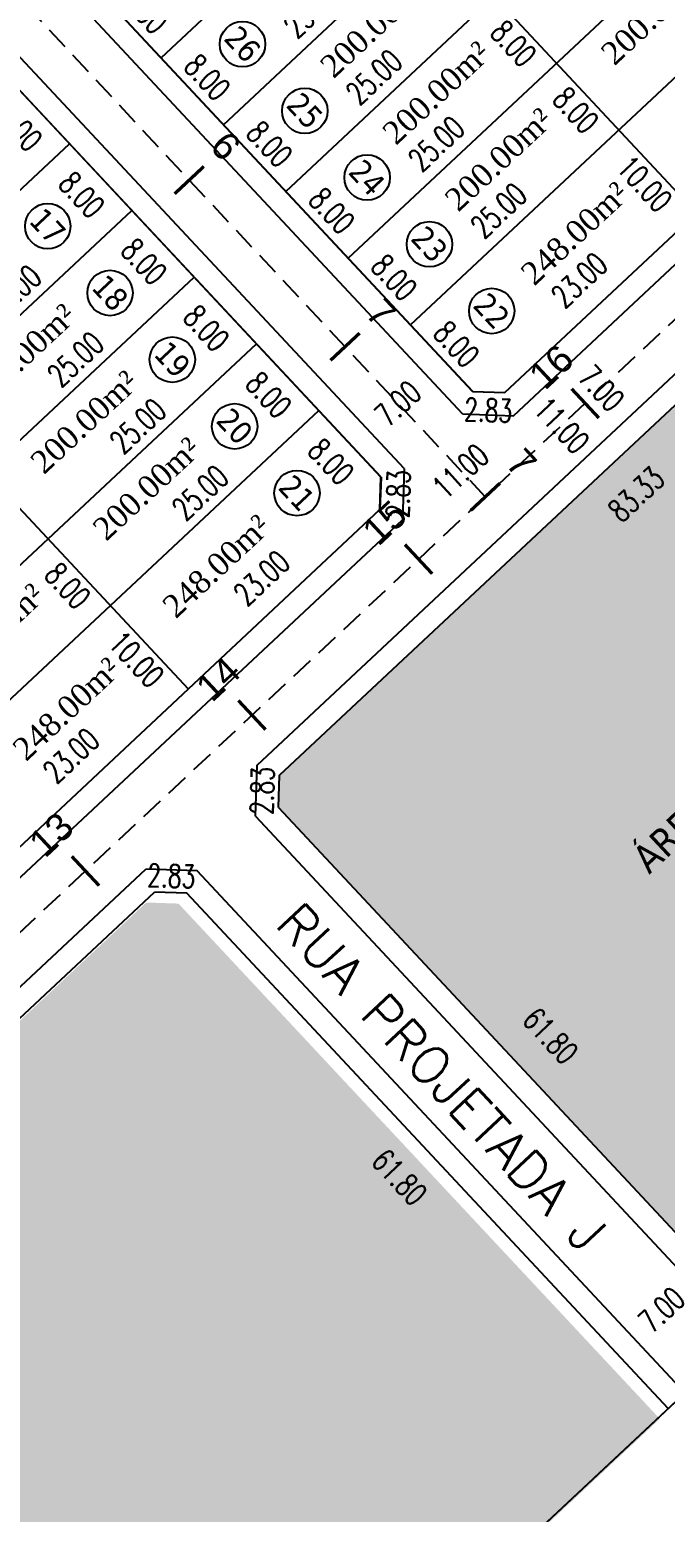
# Model space of a CAD drawing. Header units: metres. Extents: x 437145 to 443371, y 9612590 to 9615494.
# Drawn here: x 437521 to 437576.7, y 9614698.1 to 9614828 of the extents above; entities that cross this region are included whole.
import ezdxf

# ---------------------------------------------------------------- set-up
doc = ezdxf.new("R2010")
doc.units = ezdxf.units.M
doc.linetypes.add('ACAD_ISO02W100', pattern=[15, 12, -3])
doc.linetypes.add('DASHED2', pattern=[0.375, 0.25, -0.125])
for name, color, linetype in [('ADUTORA', 90, 'Continuous'), ('AREA', 7, 'Continuous'), ('Auxiliar', 7, 'Continuous'), ('COTAS', 10, 'Continuous'), ('Eixo Acesso', 2, 'ACAD_ISO02W100'), ('Estacas', 7, 'Continuous'), ('Layer3', 1, 'Continuous'), ('M_FIO', 32, 'Continuous'), ('MEIO_FIO', 7, 'Continuous'), ('ÁREA', 7, 'Continuous')]:
    doc.layers.add(name, color=color, linetype=linetype)
doc.layers.get('0').off()
doc.styles.add('ARIAL', font='arial.ttf')
doc.styles.add('COTAS', font='romans.shx', dxfattribs={"width": 0.7})
doc.styles.add('symplex', font='simplex.shx', dxfattribs={"bigfont": 'bigfont.shx'})
doc.styles.add('tahoma', font='tahoma.ttf')
doc.styles.add('ÁREA', font='times.ttf', dxfattribs={"height": 2})
doc.dimstyles.new('C-75', dxfattribs={"dimtxt": 2, "dimasz": 0.2, "dimexe": 0, "dimexo": 0, "dimgap": 1, "dimtad": 0, "dimzin": 4, "dimdsep": 46, "dimtxsty": 'COTAS', "dimblk1": 'BOL-COT', "dimblk2": 'BOL-COT', "dimsah": 1, "dimcen": 0.1, "dimse1": 1, "dimse2": 1, "dimsd1": 1, "dimsd2": 1, "dimclrd": 8, "dimclre": 256, "dimaunit": 1, "dimadec": 3, "dimazin": 0, "dimtfac": 0.5, "dimtix": 1, "dimtmove": 0, "dimatfit": 3, "dimldrblk": 'BOL-COT', "dimfxl": 1, "dimtolj": 1, "dimtzin": 0, "dimarcsym": 0})

# ---------------------------------------------------------------- blocks, each defined once
blk = doc.blocks.new('Est')
at = {"const_width": 0.2}
blk.add_lwpolyline([(0, -1.2), (0, 1.2)], dxfattribs=at)
blk = doc.blocks.new('*D602')
at = {"layer": 'Layer3', "transparency": 16777216, "insert": (2730, 1049.55), "char_height": 2, "attachment_point": 5, "rotation": 270.002, "style": 'COTAS'}
blk.add_mtext('\\A1;8.00', dxfattribs=at)
blk = doc.blocks.new('BOL-COT')
at = {"layer": 'COTAS'}
for p, q in [((-2, 0), (2, 0)), ((0, -3), (0, 3))]:
    blk.add_line(p, q, dxfattribs=at)
blk.add_circle((0, 0), 0.4, dxfattribs=at)
blk = doc.blocks.new('*D607')
at = {"layer": 'Layer3', "transparency": 16777216, "insert": (2730, 1041.55), "char_height": 2, "attachment_point": 5, "rotation": 270.002, "style": 'COTAS'}
blk.add_mtext('\\A1;8.00', dxfattribs=at)
blk = doc.blocks.new('*D608')
at = {"layer": 'Layer3', "transparency": 16777216, "insert": (2719.78, 1039.4), "char_height": 2, "attachment_point": 5, "rotation": 0.002, "style": 'COTAS'}
blk.add_mtext('\\A1;25.00', dxfattribs=at)
blk = doc.blocks.new('*D612')
at = {"layer": 'Layer3', "transparency": 16777216, "insert": (2719.78, 1031.4), "char_height": 2, "attachment_point": 5, "rotation": 0.002, "style": 'COTAS'}
blk.add_mtext('\\A1;25.00', dxfattribs=at)
blk = doc.blocks.new('*D616')
at = {"layer": 'Layer3', "transparency": 16777216, "insert": (2730, 1025.55), "char_height": 2, "attachment_point": 5, "rotation": 270.002, "style": 'COTAS'}
blk.add_mtext('\\A1;8.00', dxfattribs=at)
blk = doc.blocks.new('*D617')
at = {"layer": 'Layer3', "transparency": 16777216, "insert": (2719.78, 1023.4), "char_height": 2, "attachment_point": 5, "rotation": 0.002, "style": 'COTAS'}
blk.add_mtext('\\A1;25.00', dxfattribs=at)
blk = doc.blocks.new('*D621')
at = {"layer": 'Layer3', "transparency": 16777216, "insert": (2730, 1017.55), "char_height": 2, "attachment_point": 5, "rotation": 270.002, "style": 'COTAS'}
blk.add_mtext('\\A1;8.00', dxfattribs=at)
blk = doc.blocks.new('*D622')
at = {"layer": 'Layer3', "transparency": 16777216, "insert": (2719.78, 1015.4), "char_height": 2, "attachment_point": 5, "rotation": 0.002, "style": 'COTAS'}
blk.add_mtext('\\A1;25.00', dxfattribs=at)
blk = doc.blocks.new('*D624')
at = {"layer": 'Layer3', "transparency": 16777216, "insert": (2705.71, 1017.37), "char_height": 2, "attachment_point": 5, "rotation": 270.002, "style": 'COTAS'}
blk.add_mtext('\\A1;8.00', dxfattribs=at)
blk = doc.blocks.new('*D626')
at = {"layer": 'Layer3', "transparency": 16777216, "insert": (2730, 1009.55), "char_height": 2, "attachment_point": 5, "rotation": 270.002, "style": 'COTAS'}
blk.add_mtext('\\A1;8.00', dxfattribs=at)
blk = doc.blocks.new('*D627')
at = {"layer": 'Layer3', "transparency": 16777216, "insert": (2718.61, 1006.26), "char_height": 2, "attachment_point": 5, "rotation": 0.002, "style": 'COTAS'}
blk.add_mtext('\\A1;23.00', dxfattribs=at)
blk = doc.blocks.new('*D629')
at = {"layer": 'Layer3', "transparency": 16777216, "insert": (2695.78, 1006.3), "char_height": 2, "attachment_point": 5, "rotation": 0.002, "style": 'COTAS'}
blk.add_mtext('\\A1;23.00', dxfattribs=at)
blk = doc.blocks.new('*D630')
at = {"layer": 'Layer3', "transparency": 16777216, "insert": (2705.71, 1008.55), "char_height": 2, "attachment_point": 5, "rotation": 270.002, "style": 'COTAS'}
blk.add_mtext('\\A1;10.00', dxfattribs=at)
blk = doc.blocks.new('*D695')
at = {"layer": 'Layer3', "transparency": 16777216, "insert": (2745.07, 1049.55), "char_height": 2, "attachment_point": 5, "rotation": 270.002, "style": 'COTAS'}
blk.add_mtext('\\A1;8.00', dxfattribs=at)
blk = doc.blocks.new('*D700')
at = {"layer": 'Layer3', "transparency": 16777216, "insert": (2745.07, 1041.55), "char_height": 2, "attachment_point": 5, "rotation": 270.002, "style": 'COTAS'}
blk.add_mtext('\\A1;8.00', dxfattribs=at)
blk = doc.blocks.new('*D702')
at = {"layer": 'Layer3', "transparency": 16777216, "insert": (2755.78, 1039.59), "char_height": 2, "attachment_point": 5, "rotation": 0.0222, "style": 'COTAS'}
blk.add_mtext('\\A1;25.00', dxfattribs=at)
blk = doc.blocks.new('*D704')
at = {"layer": 'Layer3', "transparency": 16777216, "insert": (2745.07, 1033.55), "char_height": 2, "attachment_point": 5, "rotation": 270.002, "style": 'COTAS'}
blk.add_mtext('\\A1;8.00', dxfattribs=at)
blk = doc.blocks.new('*D706')
at = {"layer": 'Layer3', "transparency": 16777216, "insert": (2755.78, 1031.59), "char_height": 2, "attachment_point": 5, "rotation": 0.0222, "style": 'COTAS'}
blk.add_mtext('\\A1;25.00', dxfattribs=at)
blk = doc.blocks.new('*D709')
at = {"layer": 'Layer3', "transparency": 16777216, "insert": (2745.07, 1025.55), "char_height": 2, "attachment_point": 5, "rotation": 270.002, "style": 'COTAS'}
blk.add_mtext('\\A1;8.00', dxfattribs=at)
blk = doc.blocks.new('*D710')
at = {"layer": 'Layer3', "transparency": 16777216, "insert": (2766.71, 1025.38), "char_height": 2, "attachment_point": 5, "rotation": 270.002, "style": 'COTAS'}
blk.add_mtext('\\A1;8.00', dxfattribs=at)
blk = doc.blocks.new('*D711')
at = {"layer": 'Layer3', "transparency": 16777216, "insert": (2755.78, 1023.59), "char_height": 2, "attachment_point": 5, "rotation": 0.0222, "style": 'COTAS'}
blk.add_mtext('\\A1;25.00', dxfattribs=at)
blk = doc.blocks.new('*D714')
at = {"layer": 'Layer3', "transparency": 16777216, "insert": (2745.07, 1017.55), "char_height": 2, "attachment_point": 5, "rotation": 270.002, "style": 'COTAS'}
blk.add_mtext('\\A1;8.00', dxfattribs=at)
blk = doc.blocks.new('*D715')
at = {"layer": 'Layer3', "transparency": 16777216, "insert": (2766.71, 1017.38), "char_height": 2, "attachment_point": 5, "rotation": 270.002, "style": 'COTAS'}
blk.add_mtext('\\A1;8.00', dxfattribs=at)
blk = doc.blocks.new('*D716')
at = {"layer": 'Layer3', "transparency": 16777216, "insert": (2755.78, 1015.59), "char_height": 2, "attachment_point": 5, "rotation": 0.0222, "style": 'COTAS'}
blk.add_mtext('\\A1;25.00', dxfattribs=at)
blk = doc.blocks.new('*D719')
at = {"layer": 'Layer3', "transparency": 16777216, "insert": (2745.07, 1009.55), "char_height": 2, "attachment_point": 5, "rotation": 270.002, "style": 'COTAS'}
blk.add_mtext('\\A1;8.00', dxfattribs=at)
blk = doc.blocks.new('*D720')
at = {"layer": 'Layer3', "transparency": 16777216, "insert": (2756.78, 1006.3), "char_height": 2, "attachment_point": 5, "rotation": 0.002, "style": 'COTAS'}
blk.add_mtext('\\A1;23.00', dxfattribs=at)
blk = doc.blocks.new('*D721')
at = {"layer": 'Layer3', "transparency": 16777216, "insert": (2766.71, 1008.55), "char_height": 2, "attachment_point": 5, "rotation": 270.002, "style": 'COTAS'}
blk.add_mtext('\\A1;10.00', dxfattribs=at)
blk = doc.blocks.new('*D822')
at = {"layer": 'Layer3', "transparency": 16777216, "insert": (2730, 1033.55), "char_height": 2, "attachment_point": 5, "rotation": 270.002, "style": 'COTAS'}
blk.add_mtext('\\A1;8.00', dxfattribs=at)
blk = doc.blocks.new('*D834')
at = {"layer": 'Layer3', "transparency": 16777216, "insert": (2732.38, 1003.45), "char_height": 2, "attachment_point": 5, "rotation": 45.002, "style": 'COTAS'}
blk.add_mtext('\\A1;2.83', dxfattribs=at)
blk = doc.blocks.new('*D835')
at = {"layer": 'Layer3', "transparency": 16777216, "insert": (2743.16, 1003.43), "char_height": 2, "attachment_point": 5, "rotation": 315.002, "style": 'COTAS'}
blk.add_mtext('\\A1;2.83', dxfattribs=at)
blk = doc.blocks.new('*D873')
at = {"layer": 'Layer3', "transparency": 16777216, "insert": (2737.73, 1001.18), "char_height": 2, "attachment_point": 5, "rotation": 359.4357, "style": 'COTAS'}
blk.add_mtext('\\A1;11.00', dxfattribs=at)
blk = doc.blocks.new('*D874')
at = {"layer": 'Layer3', "transparency": 16777216, "insert": (2737.78, 1009.26), "char_height": 2, "attachment_point": 5, "rotation": 0.002, "style": 'COTAS'}
blk.add_mtext('\\A1;7.00', dxfattribs=at)
blk = doc.blocks.new('*D875')
at = {"layer": 'Layer3', "transparency": 16777216, "insert": (2751.72, 998.05), "char_height": 2, "attachment_point": 5, "rotation": 270.002, "style": 'COTAS'}
blk.add_mtext('\\A1;7.00', dxfattribs=at)
blk = doc.blocks.new('*D876')
at = {"layer": 'Layer3', "transparency": 16777216, "insert": (2746.95, 998.05), "char_height": 2, "attachment_point": 5, "rotation": 270.002, "style": 'COTAS'}
blk.add_mtext('\\A1;11.00', dxfattribs=at)
blk = doc.blocks.new('*D903')
at = {"layer": 'Layer3', "transparency": 16777216, "insert": (2700.45, 935.46), "char_height": 2, "attachment_point": 5, "rotation": 0.002, "style": 'COTAS'}
blk.add_mtext('\\A1;7.00', dxfattribs=at)
blk = doc.blocks.new('*D904')
at = {"layer": 'Layer3', "transparency": 16777216, "insert": (2709.71, 959.65), "char_height": 2, "attachment_point": 5, "rotation": 270.002, "style": 'COTAS'}
blk.add_mtext('\\A1;61.80', dxfattribs=at)
blk = doc.blocks.new('*D905')
at = {"layer": 'Layer3', "transparency": 16777216, "insert": (2691.58, 959.65), "char_height": 2, "attachment_point": 5, "rotation": 270.002, "style": 'COTAS'}
blk.add_mtext('\\A1;61.80', dxfattribs=at)
blk = doc.blocks.new('*D907')
at = {"layer": 'Layer3', "transparency": 16777216, "insert": (2747.61, 989.18), "char_height": 2, "attachment_point": 5, "rotation": 0.002, "style": 'COTAS'}
blk.add_mtext('\\A1;83.33', dxfattribs=at)
blk = doc.blocks.new('*D910')
at = {"layer": 'Layer3', "transparency": 16777216, "insert": (2694.99, 992.59), "char_height": 2, "attachment_point": 5, "rotation": 315.002, "style": 'COTAS'}
blk.add_mtext('\\A1;2.83', dxfattribs=at)
blk = doc.blocks.new('*D911')
at = {"layer": 'Layer3', "transparency": 16777216, "insert": (2705.91, 992.59), "char_height": 2, "attachment_point": 5, "rotation": 45.002, "style": 'COTAS'}
blk.add_mtext('\\A1;2.83', dxfattribs=at)
blk = doc.blocks.new('atutu')
at = {"layer": 'Layer3'}
h = blk.add_hatch(dxfattribs=at)
h.set_pattern_fill('AR-SAND', color=85)
h.set_pattern_definition([(37.5, (-475198.4406, -9591283.7162), (-0.0629933581, 1.92682376901), [0, -1.52, 0, -1.7, 0, -1.625]), (7.5, (-475198.4406, -9591283.7162), (1.7697767053, 2.8221460652), [0, -0.82, 0, -1.37, 0, -0.525]), (327.5, (-475199.6706, -9591283.7162), (3.11414186175, 0.00565905354), [0, -0.5, 0, -1.8, 0, -2.35]), (317.5, (-475199.6706, -9591283.7162), (3.0061266046, 0.8776755649), [0, -0.25, 0, -1.18, 0, -1.35])])
h.paths.add_polyline_path([(2436.127, 992.384), (2434.127, 990.384), (2434.129, 928.596), (2693.799, 928.596), (2693.797, 990.394), (2691.797, 992.394)])
h.paths.add_polyline_path([(2562.125, 959.38, -1), (2555.759, 959.38, -1)], flags=0)
h.paths.add_polyline_path([(2559.99, 986.99), (2567.923, 986.991), (2567.923, 989.991), (2559.99, 989.99)], flags=24)
h.paths.add_polyline_path([(2688.788, 962.76), (2688.788, 956.227), (2691.788, 956.227), (2691.788, 962.76)], flags=24)
h.paths.add_polyline_path([(2435.672, 962.751), (2435.672, 956.218), (2438.672, 956.218), (2438.672, 962.751)], flags=24)
h.paths.add_polyline_path([(2555.31, 955.797), (2562.316, 955.797), (2562.315, 963.357), (2555.309, 963.357)], flags=24)
h.paths.add_polyline_path([(2559.997, 931.098), (2567.931, 931.098), (2567.931, 934.098), (2559.997, 934.098)], flags=24)
h.paths.add_polyline_path([(2535.918, 962.316), (2582.059, 962.281), (2582.063, 968.373), (2535.923, 968.409)], flags=24)
at = {"layer": 'MEIO_FIO'}
h = blk.add_hatch(dxfattribs=at)
h.set_pattern_fill('AR-CONC', color=5, scale=0.2)
h.set_pattern_definition([(50, (-474828.2892, -9591283.5444), (1.4345203652, -0.12550426997), [0.15, -1.65]), (355, (-474828.2892, -9591283.5444), (-0.27750266723, 1.5043842674), [0.12, -1.32]), (100.45144446, (-474828.1696, -9591283.5549), (1.15701769345, 1.37887998194), [0.127480384, -1.402284224]), (46.1842, (-474828.2892, -9591283.1444), (2.13448266134, -0.3310385616), [0.225, -2.475]), (96.63563549, (-474828.1113, -9591283.172), (1.86932389135, 1.94823720155), [0.191220684, -2.10342752]), (351.18416399, (-474828.2892, -9591283.1444), (1.8693238901, 1.94823720054), [0.18, -1.980000002]), (21, (-474828.0892, -9591283.2444), (1.19381410424, -0.80523778133), [0.15, -1.65]), (326, (-474828.0892, -9591283.2444), (0.48663066384, 1.4503000901), [0.12, -1.32]), (71.45144474, (-474827.9897, -9591283.3115), (1.68044475346, 0.64506230561), [0.12748038, -1.402284224]), (37.5, (-474828.2892, -9591283.54443), (0.024319710635, 0.665787707663), [0, -1.304, 0, -1.34, 0, -1.325]), (7.5, (-474828.2892, -9591283.5444), (0.526139074884, 0.788823423765), [0, -0.764, 0, -1.274, 0, -0.505]), (327.5, (-474828.7352, -9591283.54443), (1.067644872345, -0.04510974347), [0, -0.5, 0, -1.56, 0, -2.07]), (317.5, (-474828.9352, -9591283.5444), (1.166372338685, 0.200209964665), [0, -0.65, 0, -1.036, 0, -1.47])])
h.paths.add_polyline_path([(2707.948, 992.553), (2705.948, 990.553), (2705.951, 930.175, -0.414224), (2707.358, 928.768), (2793.281, 928.768), (2793.278, 990.556), (2791.278, 992.556)])
h.paths.add_polyline_path([(2753.868, 959.551, -1), (2747.502, 959.551, -1)], flags=0)
h.paths.add_polyline_path([(2747.574, 930.61), (2754.174, 930.61), (2754.174, 933.61), (2747.574, 933.61)], flags=24)
h.paths.add_polyline_path([(2788.586, 962.922), (2788.586, 956.389), (2791.586, 956.389), (2791.586, 962.922)], flags=24)
h.paths.add_polyline_path([(2746.313, 987.696), (2752.913, 987.696), (2752.913, 990.696), (2746.313, 990.696)], flags=24)
h.paths.add_polyline_path([(2708.209, 962.919), (2708.209, 956.386), (2711.209, 956.386), (2711.209, 962.919)], flags=24)
h.paths.add_polyline_path([(2746.977, 955.932), (2753.982, 955.932), (2753.982, 963.493), (2746.976, 963.493)], flags=24)
h.paths.add_polyline_path([(2724.621, 962.405), (2783.404, 962.359), (2783.409, 968.452), (2724.626, 968.497)], flags=24)
at = {"layer": 'Layer3', "color": 0}
for p, q in [((2732.278, 1005.554), (2730.278, 1003.553)), ((2743.278, 1005.554), (2745.278, 1003.554)), ((2694.948, 990.552), (2692.948, 992.552)), ((2705.948, 990.553), (2707.948, 992.553))]:
    blk.add_line(p, q, dxfattribs=at)
for points in [[(2829.271, 1186.553), (2863.271, 1186.554), (2863.271, 928.758), (2435.281, 928.759)], [(2707.273, 1150.553), (2707.278, 1003.553)], [(2768.273, 1150.555), (2768.278, 1003.555)], [(2732.278, 1005.554), (2732.273, 1148.554)], [(2743.278, 1005.554), (2743.273, 1148.554)], [(2682.276, 1045.552), (2732.276, 1045.554)], [(2743.276, 1045.554), (2793.276, 1045.556)], [(2682.277, 1037.552), (2732.277, 1037.554)], [(2743.277, 1037.554), (2793.277, 1037.556)], [(2682.277, 1029.552), (2732.277, 1029.554)], [(2743.277, 1029.554), (2793.277, 1029.556)], [(2682.277, 1021.552), (2732.277, 1021.554)], [(2743.277, 1021.554), (2793.277, 1021.556)], [(2682.278, 1013.552), (2732.278, 1013.554)], [(2743.278, 1013.554), (2793.278, 1013.556)], [(2684.278, 1003.552), (2730.278, 1003.553)], [(2745.278, 1003.554), (2791.278, 1003.556)], [(2437.278, 992.543), (2692.948, 992.552)], [(2707.948, 992.553), (2791.278, 992.556)], [(2707.948, 992.553), (2791.278, 992.556)], [(2694.951, 928.752), (2694.948, 990.552)], [(2705.948, 990.553), (2705.951, 928.753)], [(2426.282, 928.758), (2863.281, 928.758)]]:
    blk.add_lwpolyline(points, dxfattribs=at)
for centre in [(2725.947, 1041.574), (2749.316, 1041.566), (2725.947, 1033.574), (2749.316, 1033.566), (2725.947, 1025.574), (2749.316, 1025.566), (2725.947, 1017.574), (2749.317, 1017.566), (2725.948, 1009.574), (2749.317, 1009.566)]:
    blk.add_circle(centre, 1.991, dxfattribs=at)
at = {"layer": 'M_FIO'}
for p, q in [((2734.278, 1004.725), (2731.106, 1001.554)), ((2734.278, 1004.725), (2731.106, 1001.554)), ((2741.278, 1004.725), (2744.45, 1001.554)), ((2741.278, 1004.725), (2744.45, 1001.554)), ((2696.948, 991.375), (2693.771, 994.552)), ((2703.948, 991.381), (2707.12, 994.553))]:
    blk.add_line(p, q, dxfattribs=at)
for points in [[(2734.278, 1004.725), (2734.273, 1149.382)], [(2734.278, 1004.725), (2734.273, 1149.382)], [(2741.278, 1004.725), (2741.273, 1149.382)], [(2741.278, 1004.725), (2741.273, 1149.382)], [(2683.45, 1001.552), (2731.106, 1001.554)], [(2683.45, 1001.552), (2731.106, 1001.554)], [(2744.45, 1001.554), (2792.106, 1001.556)], [(2744.45, 1001.554), (2792.106, 1001.556)], [(2534.78, 994.547), (2693.771, 994.552)], [(2534.78, 994.547), (2693.771, 994.552)], [(2707.12, 994.553), (2792.107, 994.556)], [(2707.12, 994.553), (2792.107, 994.556)], [(2696.951, 928.752), (2696.948, 991.381)], [(2703.95, 991.382), (2703.952, 928.753)]]:
    blk.add_lwpolyline(points, dxfattribs=at)
at = {"layer": 'ADUTORA', "color": 7, "style": 'symplex'}
blk.add_text('RUA PROJETADA J', height=3.2843, rotation=270.02567, dxfattribs=at).set_placement((2698.613, 983.298))
at = {"layer": 'AREA', "color": 0, "linetype": 'ByBlock', "lineweight": -2, "style": 'tahoma'}
blk.add_text('ÁREA INSTITUCIONAL = 5.567,67m²', height=2.5, rotation=359.95573, dxfattribs=at).set_placement((2725.654, 964.041))
at = {"layer": 'Layer3', "color": 5, "char_height": 2, "attachment_point": 5, "rotation": 270.04973, "style": 'tahoma'}
for s, insert in [('\\A1;17', (2725.947, 1041.574)), ('\\A1;26', (2749.316, 1041.566)), ('\\A1;18', (2725.947, 1033.574)), ('\\A1;25', (2749.316, 1033.566)), ('\\A1;19', (2725.947, 1025.574)), ('\\A1;24', (2749.316, 1025.566)), ('\\A1;20', (2725.947, 1017.574)), ('\\A1;23', (2749.317, 1017.566)), ('\\A1;21', (2725.948, 1009.574)), ('\\A1;22', (2749.317, 1009.566))]:
    blk.add_mtext(s, dxfattribs=dict(at, insert=insert))
at = {"layer": 'ÁREA', "linetype": 'Continuous', "lineweight": -2, "extrusion": (0.026231, -0.000470843, 0.999656), "style": 'ÁREA'}
for s, p in [('200.00m²', (1082.349, -2691.002, 66.07)), ('200.00m²', (1083.1, -2733.228, 67.178)), ('200.00m²', (1074.35, -2691.146, 66.073)), ('200.00m²', (1075.101, -2733.372, 67.182)), ('200.00m²', (1066.006, -2672.547, 65.585)), ('200.00m²', (1066.352, -2691.29, 66.077)), ('200.00m²', (1067.103, -2733.516, 67.185)), ('200.00m²', (1067.449, -2752.259, 67.677)), ('248.00m²', (1057.227, -2691.283, 66.077)), ('248.00m²', (1056.732, -2673.158, 65.601)), ('248.00m²', (1057.829, -2734.128, 67.201))]:
    blk.add_text(s, height=2, rotation=271, dxfattribs=at).set_placement(p)
at = {"layer": 'Layer3', "color": 0}
for p1, p2, distance, picture, middle in [((2732.276, 1053.554), (2732.276, 1045.554), -2.28, '*D602', (2729.997, 1049.553)), ((2743.276, 1053.554), (2743.276, 1045.554), 1.792, '*D695', (2745.068, 1049.554)), ((2732.276, 1045.554), (2732.277, 1037.554), -2.28, '*D607', (2729.997, 1041.553)), ((2743.276, 1045.554), (2743.277, 1037.554), 1.792, '*D700', (2745.069, 1041.554)), ((2732.277, 1037.554), (2707.277, 1037.553), -1.844, '*D608', (2719.777, 1039.397)), ((2743.277, 1037.545), (2768.277, 1037.555), 2.035, '*D702', (2755.776, 1039.585)), ((2732.277, 1037.554), (2732.277, 1029.554), -2.28, '*D822', (2729.997, 1033.553)), ((2743.277, 1037.554), (2743.277, 1029.554), 1.792, '*D704', (2745.069, 1033.554)), ((2732.277, 1029.554), (2707.277, 1029.553), -1.844, '*D612', (2719.777, 1031.397)), ((2743.277, 1029.545), (2768.277, 1029.555), 2.035, '*D706', (2755.776, 1031.585)), ((2732.277, 1029.554), (2732.277, 1021.554), -2.28, '*D616', (2729.997, 1025.553)), ((2743.277, 1029.554), (2743.277, 1021.554), 1.792, '*D709', (2745.069, 1025.554)), ((2732.277, 1021.554), (2707.277, 1021.553), -1.844, '*D617', (2719.777, 1023.397)), ((2743.277, 1021.545), (2768.277, 1021.555), 2.035, '*D711', (2755.776, 1023.585)), ((2732.277, 1021.554), (2732.278, 1013.554), -2.28, '*D621', (2729.998, 1017.553)), ((2743.277, 1021.554), (2743.278, 1013.554), 1.792, '*D714', (2745.07, 1017.554)), ((2732.278, 1013.554), (2707.278, 1013.553), -1.844, '*D622', (2719.777, 1015.397)), ((2743.278, 1013.545), (2768.278, 1013.555), 2.035, '*D716', (2755.777, 1015.585)), ((2707.278, 1013.553), (2707.278, 1003.553), -1.564, '*D630', (2705.714, 1008.553)), ((2732.278, 1013.554), (2732.278, 1005.554), -2.28, '*D626', (2729.998, 1009.553)), ((2743.278, 1013.554), (2743.278, 1005.554), 1.792, '*D719', (2745.07, 1009.554)), ((2768.278, 1013.555), (2768.278, 1003.555), -1.564, '*D721', (2766.714, 1008.555)), ((2684.278, 1003.552), (2707.278, 1003.553), 2.75, '*D629', (2695.778, 1006.303)), ((2730.106, 1002.43), (2707.106, 1002.43), -3.83, '*D627', (2718.606, 1006.26)), ((2745.278, 1003.554), (2768.278, 1003.555), 2.75, '*D720', (2756.778, 1006.305)), ((2732.278, 1005.554), (2730.278, 1003.553), 1.565, '*D834', (2732.385, 1003.447)), ((2743.278, 1005.554), (2745.278, 1003.554), -1.584, '*D835', (2743.158, 1003.434)), ((2692.948, 992.552), (2694.948, 990.552), 1.469, '*D910', (2694.987, 992.591)), ((2707.948, 992.553), (2705.948, 990.553), -1.469, '*D911', (2705.91, 992.591)), ((2789.278, 992.543), (2705.948, 992.54), 3.359, '*D907', (2747.613, 989.183)), ((2687.821, 990.553), (2687.824, 928.753), 3.759, '*D905', (2691.582, 959.653)), ((2705.948, 990.553), (2705.951, 928.753), 3.759, '*D904', (2709.709, 959.653)), ((2696.95, 934.923), (2703.95, 934.924), 0.536, '*D903', (2700.45, 935.459))]:
    dim = blk.add_aligned_dim(p1=p1, p2=p2, distance=distance, dimstyle='C-75', dxfattribs=at)
    dim.commit()
    dim.dimension.update_dxf_attribs({"geometry": picture, "text_midpoint": middle})
for base, p1, p2, picture, middle in [((2766.711, 1021.377), (2764.18, 1029.377), (2764.18, 1021.377), '*D710', (2766.711, 1025.377)), ((2705.711, 1013.375), (2703.18, 1021.375), (2703.181, 1013.375), '*D624', (2705.711, 1017.375)), ((2766.711, 1013.377), (2764.18, 1021.377), (2764.181, 1013.377), '*D715', (2766.711, 1017.377))]:
    dim = blk.add_linear_dim(base=base, p1=p1, p2=p2, angle=270.00204, dimstyle='C-75', dxfattribs=at)
    dim.commit()
    dim.dimension.update_dxf_attribs({"geometry": picture, "text_midpoint": middle, "dimtype": 129})
for p1, p2, distance, picture, middle in [((2734.278, 1009.264), (2741.278, 1009.264), 0, '*D874', (2737.778, 1009.264)), ((2732.278, 1005.662), (2743.278, 1005.554), -4.424, '*D873', (2737.734, 1001.184)), ((2745.278, 1003.554), (2745.278, 992.554), 1.673, '*D876', (2746.951, 998.054)), ((2745.521, 1001.554), (2745.521, 994.554), 6.2, '*D875', (2751.721, 998.054))]:
    dim = blk.add_aligned_dim(p1=p1, p2=p2, distance=distance, dimstyle='C-75', override={"dimfxl": 1.25}, dxfattribs=at)
    dim.commit()
    dim.dimension.update_dxf_attribs({"geometry": picture, "text_midpoint": middle})

msp = doc.modelspace()

# ---------------------------------------------------------------- linework, layer by layer
at = {"layer": 'Auxiliar', "color": 2, "linetype": 'Continuous', "lineweight": -3}
for p, q in [((437559.84, 9614796.29), (437462.18, 9614900.75)), ((437551.8, 9614788.78), (437454.14, 9614893.24)), ((437562.67, 9614796.2), (437596.27, 9614827.61)), ((437559.84, 9614796.29), (437562.67, 9614796.2)), ((437551.71, 9614785.95), (437551.8, 9614788.78)), ((437518.11, 9614754.54), (437551.71, 9614785.95))]:
    msp.add_line(p, q, dxfattribs=at)
at = {"layer": 'Eixo Acesso', "color": 3, "linetype": 'DASHED2', "lineweight": -3, "ltscale": 8}
for p, q in [((437453.04, 9614902.47), (437560.95, 9614787.06)), ((437335.96, 9614576.72), (437650.06, 9614870.37))]:
    msp.add_line(p, q, dxfattribs=at)

# ---------------------------------------------------------------- block references
at = {"rotation": 43.07140519794264}
msp.add_blockref('atutu', (436242.57, 9612188.32), dxfattribs=at)
at = {"layer": 'Estacas', "color": 7, "linetype": 'Continuous', "lineweight": -3, "xscale": 1.458333333106969, "yscale": 1.458333333106969, "zscale": 1.458333333106969}
for p, rotation in [((437534.99, 9614814.81), 313.0734422428361), ((437548.65, 9614800.21), 313.0734422428361), ((437569.71, 9614795.25), 43.07344208211642), ((437560.95, 9614787.06), 313.0734422428361), ((437555.1, 9614781.6), 43.07344208211642), ((437540.49, 9614767.94), 43.07344208211642), ((437525.89, 9614754.28), 43.07344208211642)]:
    msp.add_blockref('Est', p, dxfattribs=dict(at, rotation=rotation))

# ---------------------------------------------------------------- texts
at = {"layer": 'Estacas', "color": 7, "linetype": 'Continuous', "lineweight": -3, "char_height": 2.4, "attachment_point": 8, "style": 'ARIAL'}
for s, insert, rotation in [('{\\C256;6}', (437537.29, 9614816.97), 313.0734), ('{\\C256;7}', (437550.95, 9614802.36), 313.0734), ('{\\C256;16}', (437567.56, 9614797.56), 43.0734), ('{\\C256;7}', (437563.25, 9614789.21), 313.0734), ('{\\C256;15}', (437552.95, 9614783.9), 43.0734), ('{\\C256;14}', (437538.34, 9614770.24), 43.0734), ('{\\C256;13}', (437523.73, 9614756.58), 43.0734)]:
    msp.add_mtext(s, dxfattribs=dict(at, insert=insert, rotation=rotation))

doc.saveas('drawing.dxf')
